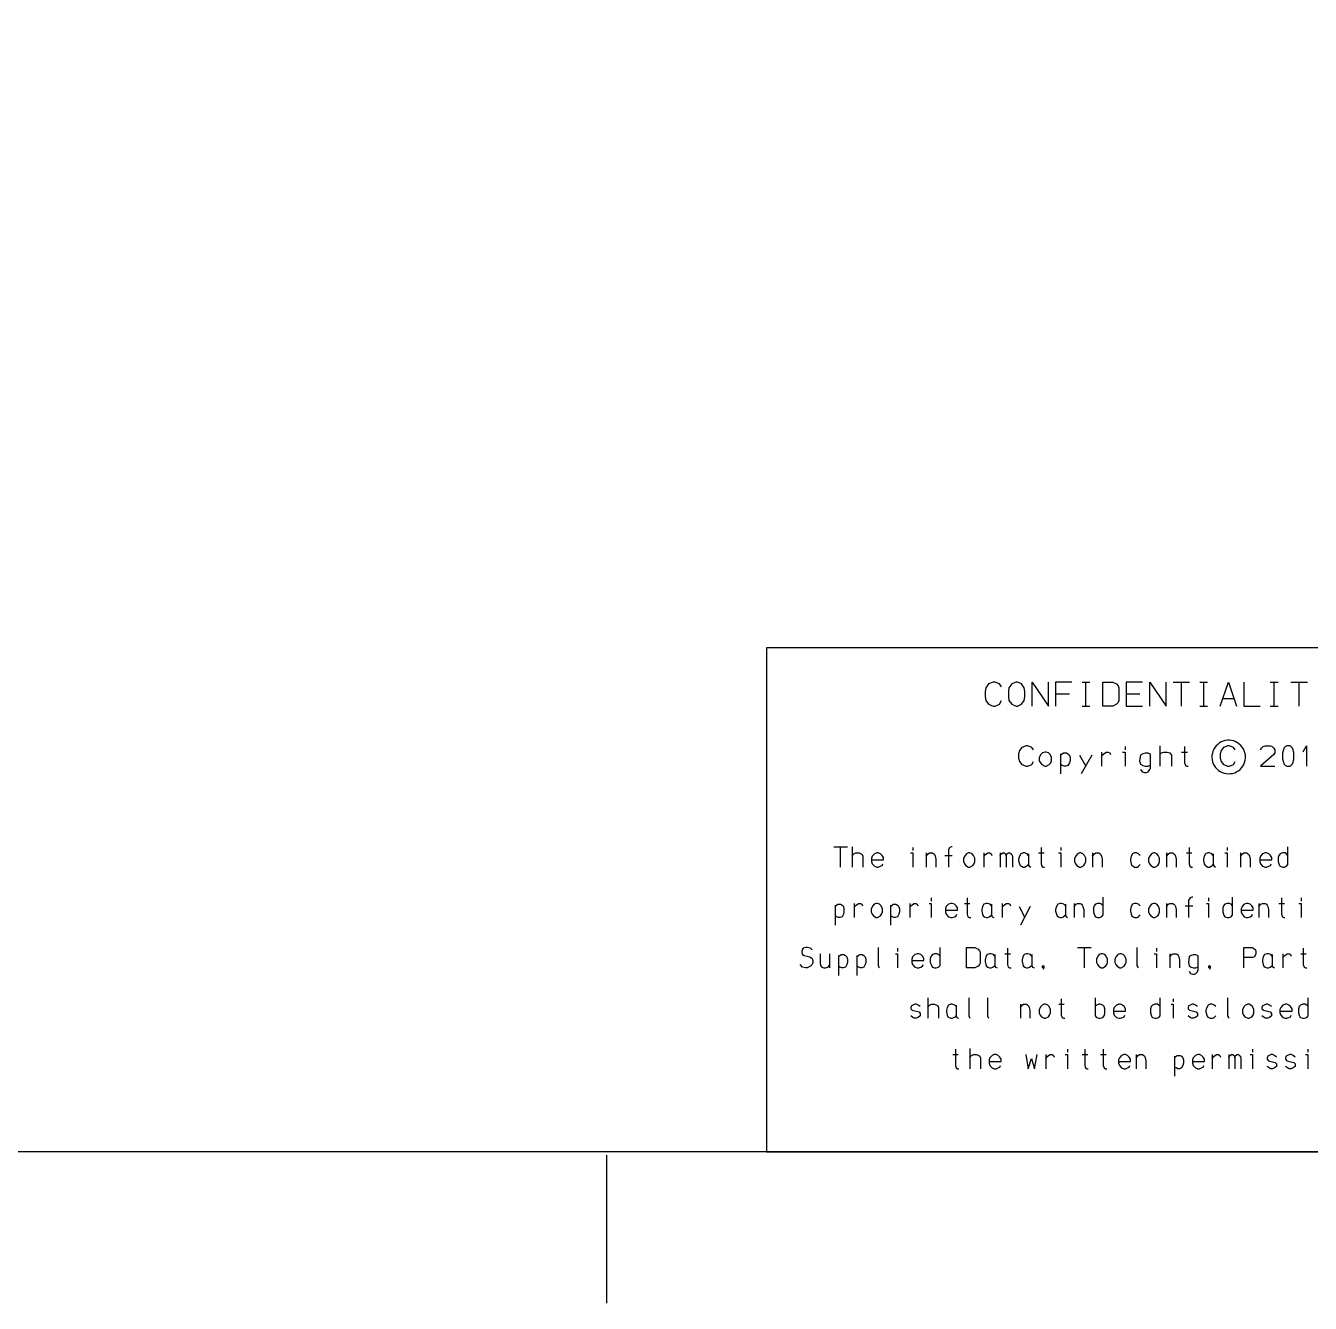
# Model space of a CAD drawing. Header units: millimetres. Extents: x 0 to 1189, y 35 to 806.
# Drawn here: x 210.6 to 420.8, y 36.8 to 245.9 of the extents above; entities that cross this region are included whole.
import ezdxf

# ---------------------------------------------------------------- set-up
doc = ezdxf.new("R2010")
doc.units = ezdxf.units.MM
doc.layers.add('Pen 1', color=7, linetype='Continuous')

msp = doc.modelspace()

# ---------------------------------------------------------------- linework, layer by layer
at = {"layer": 'Pen 1', "color": 7, "lineweight": 30}
for p, q in [((383.48, 138.52), (384.73, 138.52)), ((384.12, 134.6), (384.12, 138.52)), ((398.4, 138.52), (401.08, 138.52)), ((399.75, 134.6), (399.75, 138.52)), ((402.73, 138.52), (404, 138.52)), ((403.38, 134.6), (403.38, 138.52)), ((414.27, 138.52), (415.55, 138.52)), ((414.92, 134.6), (414.92, 138.52)), ((417.65, 138.52), (420.35, 138.52)), ((419, 134.6), (419, 138.52)), ((379.15, 136.6), (381.4, 136.6)), ((383.48, 134.6), (384.73, 134.6)), ((390.7, 136.6), (392.95, 136.6)), ((402.73, 134.6), (404, 134.6)), ((406.5, 135.82), (408.4, 135.82)), ((414.27, 134.6), (415.55, 134.6)), ((379.95, 126.8), (379.95, 123.5)), ((383.08, 126.53), (384.12, 124.75)), ((385.1, 126.53), (383.35, 123.5)), ((386.65, 127.05), (386.65, 124.75)), ((390.52, 127.95), (390.52, 127.43)), ((396.2, 128.07), (396.2, 124.75)), ((399.75, 127.05), (400.73, 127.05)), ((342.85, 111.57), (345.08, 111.57)), ((343.95, 108.25), (343.95, 111.57)), ((345.88, 111.57), (345.88, 108.25)), ((355.77, 111.45), (355.77, 110.93)), ((379.98, 111.45), (379.98, 110.93)), ((407.23, 111.45), (407.23, 110.93)), ((357.98, 110.55), (357.98, 108.25)), ((361, 110.15), (362.25, 110.15)), ((367.38, 110.55), (367.38, 108.25)), ((370.08, 110.55), (370.08, 108.25)), ((376.35, 110.55), (377.25, 110.55)), ((385.2, 110.55), (385.2, 108.25)), ((397.3, 110.55), (397.3, 108.25)), ((400.55, 110.55), (401.45, 110.55)), ((409.4, 110.55), (409.4, 108.25)), ((358.8, 103.2), (358.8, 102.68)), ((404.17, 103.2), (404.17, 102.68)), ((419.33, 103.2), (419.33, 102.68)), ((343.08, 102.03), (343.08, 98.75)), ((346.2, 102.3), (346.2, 100)), ((352.15, 102.03), (352.15, 98.75)), ((355.27, 102.3), (355.27, 100)), ((364.25, 102.3), (365.12, 102.3)), ((370.4, 102.3), (370.4, 100)), ((373.17, 101.78), (374.1, 100)), ((375, 101.78), (373.42, 98.75)), ((382.17, 102.3), (382.17, 100)), ((397.3, 102.3), (397.3, 100)), ((400.33, 101.9), (401.58, 101.9)), ((412.42, 102.3), (412.42, 100)), ((415.67, 102.3), (416.58, 102.3)), ((353.3, 94.95), (353.3, 94.43)), ((382.73, 95.07), (384.95, 95.07)), ((383.85, 91.75), (383.85, 95.07)), ((395.65, 94.95), (395.65, 94.43)), ((342.15, 94.05), (342.15, 91.75)), ((343.62, 93.78), (343.62, 90.5)), ((346.65, 93.78), (346.65, 90.5)), ((370.85, 94.05), (371.75, 94.05)), ((397.85, 94.05), (397.85, 91.75)), ((416.33, 94.05), (416.33, 91.75)), ((419.25, 94.05), (420.15, 94.05)), ((358.25, 86.82), (358.25, 83.5)), ((398.4, 86.7), (398.4, 86.18)), ((373.38, 85.8), (373.38, 83.5)), ((379.65, 85.8), (380.55, 85.8)), ((365.12, 78.57), (365.12, 75.25)), ((381.08, 78.45), (381.08, 77.93)), ((411.35, 78.45), (411.35, 77.93)), ((420.42, 78.45), (420.42, 77.93)), ((362.33, 77.55), (363.2, 77.55)), ((377.55, 77.55), (377.55, 75.25)), ((383.5, 77.55), (384.4, 77.55)), ((386.52, 77.55), (387.42, 77.55)), ((392.35, 77.55), (392.35, 75.25)), ((398.62, 77.28), (398.62, 74)), ((404.77, 77.55), (404.77, 75.25)), ((407.48, 77.55), (407.48, 75.25)), ((305.7, 36.85), (305.7, 61.08))]:
    msp.add_line(p, q, dxfattribs=at)
for points in [[(26.55, 776.72), (1162.45, 776.72), (1162.45, 61.62), (26.55, 61.62), (26.55, 776.72)], [(502.35, 144.12), (331.83, 144.12), (331.83, 61.62), (502.35, 61.62), (502.35, 144.12)], [(370.27, 137.75), (369.98, 138.23), (369.25, 138.52), (368.92, 138.52), (368.17, 138.23), (367.75, 137.6), (367.6, 137), (367.6, 136.12), (367.75, 135.52), (368.17, 134.9), (368.92, 134.6), (369.25, 134.6), (369.98, 134.9), (370.27, 135.52)], [(372.9, 138.52), (372.67, 138.52), (372, 138.23), (371.52, 137.6), (371.45, 137), (371.45, 136.12), (371.52, 135.52), (372, 134.9), (372.67, 134.6), (372.9, 134.6), (373.58, 134.9), (374, 135.52), (374.12, 136.12), (374.12, 137), (374, 137.6), (373.58, 138.23), (372.9, 138.52)], [(375.3, 134.6), (375.3, 138.52), (377.98, 134.6), (377.98, 138.52)], [(381.83, 138.52), (379.15, 138.52), (379.15, 134.6)], [(386.85, 134.6), (386.85, 138.52), (388.5, 138.52), (389.1, 138.23), (389.38, 137.9), (389.52, 137.6), (389.52, 135.52), (389.38, 135.2), (389.1, 134.9), (388.5, 134.6), (386.85, 134.6)], [(393.38, 138.52), (390.7, 138.52), (390.7, 134.6), (393.38, 134.6)], [(394.55, 134.6), (394.55, 138.52), (397.23, 134.6), (397.23, 138.52)], [(406.1, 134.6), (407.45, 138.52), (408.77, 134.6)], [(409.95, 138.52), (409.95, 134.6), (412.62, 134.6)], [(410.23, 126.25), (410.2, 126.6), (410.12, 126.95), (410.02, 127.28), (409.88, 127.57), (409.7, 127.88), (409.48, 128.15), (409.2, 128.38), (408.92, 128.57), (408.62, 128.75), (408.3, 128.88), (407.95, 128.95), (407.6, 129), (407.25, 129), (406.9, 128.95), (406.58, 128.85), (406.25, 128.73), (405.95, 128.55), (405.67, 128.32), (405.42, 128.07), (405.2, 127.8), (405.02, 127.53), (404.9, 127.2), (404.8, 126.85), (404.73, 126.53), (404.73, 126.18), (404.75, 125.82), (404.83, 125.47), (404.95, 125.15), (405.1, 124.85), (405.3, 124.55), (405.55, 124.3), (405.8, 124.07), (406.1, 123.88), (406.4, 123.72), (406.73, 123.6), (407.08, 123.53), (407.42, 123.5), (407.77, 123.53), (408.1, 123.57), (408.45, 123.68), (408.77, 123.82), (409.05, 124), (409.33, 124.22), (409.58, 124.47), (409.77, 124.75), (409.95, 125.05), (410.08, 125.38), (410.17, 125.72), (410.23, 126.05), (410.23, 126.25)], [(375.55, 127.43), (375.27, 127.82), (374.6, 128.07), (374.33, 128.07), (373.62, 127.82), (373.23, 127.3), (373.1, 126.8), (373.1, 126.05), (373.23, 125.53), (373.62, 125.03), (374.33, 124.75), (374.6, 124.75), (375.27, 125.03), (375.55, 125.53)], [(377.38, 127.05), (377, 126.93), (376.75, 126.65), (376.48, 126.18), (376.48, 125.65), (376.65, 125.28), (376.9, 125.03), (377.38, 124.75), (377.62, 124.75), (378.12, 125.03), (378.35, 125.28), (378.5, 125.65), (378.5, 126.18), (378.25, 126.65), (378, 126.93), (377.62, 127.05), (377.38, 127.05)], [(379.95, 126.53), (380.2, 126.8), (380.42, 126.93), (380.92, 126.93), (381.17, 126.8), (381.42, 126.53), (381.55, 126.18), (381.55, 125.65), (381.42, 125.28), (381.17, 124.88), (380.83, 124.75), (380.55, 124.75), (380.2, 124.88), (379.95, 125.03)], [(386.65, 126.45), (387.02, 126.8), (387.42, 127.05), (387.77, 127.05), (388.02, 126.93), (388.15, 126.65)], [(390.12, 127.05), (390.52, 127.05), (390.52, 124.75)], [(393.02, 124.22), (393.3, 123.85), (393.7, 123.72), (394, 123.72), (394.27, 123.85), (394.52, 124.1), (394.65, 124.5), (394.65, 126.65), (394.52, 126.75), (394.27, 126.88), (393.83, 126.88), (393.42, 126.75), (393.02, 126.53), (392.9, 125.62), (393.02, 125.1), (393.42, 124.88), (393.83, 124.75), (394.27, 124.75), (394.52, 124.88), (394.65, 124.97)], [(396.2, 126.53), (396.33, 126.8), (396.48, 126.93), (396.88, 127.05), (397.42, 127.05), (397.83, 126.93), (397.95, 126.8), (398.1, 126.53), (398.1, 124.75)], [(400.23, 127.95), (400.23, 125.28), (400.38, 124.88), (400.62, 124.75), (400.85, 124.75)], [(408.55, 127.43), (408.27, 127.82), (407.6, 128.07), (407.33, 128.07), (406.62, 127.82), (406.23, 127.3), (406.1, 126.8), (406.1, 126.05), (406.23, 125.53), (406.62, 125.03), (407.33, 124.75), (407.6, 124.75), (408.27, 125.03), (408.55, 125.53)], [(412.7, 127.43), (412.85, 127.7), (413.12, 127.95), (413.42, 128.07), (414.3, 128.07), (414.58, 127.95), (414.88, 127.7), (415.02, 127.43), (415.02, 126.93), (414.88, 126.65), (412.7, 124.75), (415.02, 124.75)], [(416.3, 126.93), (416.3, 125.93), (416.42, 125.4), (416.52, 125.15), (416.77, 124.88), (417, 124.75), (417.45, 124.75), (417.65, 124.88), (417.9, 125.15), (418.02, 125.4), (418.12, 125.93), (418.12, 126.93), (418.02, 127.43), (417.9, 127.7), (417.65, 127.95), (417.45, 128.07), (417, 128.07), (416.77, 127.95), (416.52, 127.7), (416.42, 127.43), (416.3, 126.93)], [(419.67, 127.12), (420.2, 128.07), (420.2, 124.75)], [(362.25, 111.57), (362.1, 111.57), (361.83, 111.45), (361.73, 111.32), (361.6, 111.07), (361.6, 108.25)], [(376.77, 111.45), (376.77, 108.78), (376.9, 108.38), (377.12, 108.25), (377.35, 108.25)], [(400.98, 111.45), (400.98, 108.78), (401.1, 108.38), (401.35, 108.25), (401.55, 108.25)], [(417.17, 110.15), (416.92, 110.43), (416.7, 110.55), (416.3, 110.55), (415.92, 110.43), (415.7, 110.15), (415.58, 109.8), (415.58, 109.15), (415.7, 108.78), (415.8, 108.5), (415.92, 108.38), (416.3, 108.25), (416.58, 108.25), (416.92, 108.38), (417.17, 108.65), (417.17, 111.57)], [(345.88, 110.03), (346, 110.28), (346.12, 110.43), (346.48, 110.55), (346.98, 110.55), (347.35, 110.43), (347.48, 110.28), (347.6, 110.03), (347.6, 108.25)], [(349.02, 109.43), (351, 109.43), (351, 109.8), (350.77, 110.15), (350.5, 110.43), (350.12, 110.55), (349.88, 110.55), (349.5, 110.43), (349.15, 110.03), (349.02, 109.68), (349.02, 109.15), (349.15, 108.78), (349.5, 108.38), (349.88, 108.25), (350.12, 108.25), (350.5, 108.38), (350.77, 108.5), (350.88, 108.78)], [(355.42, 110.55), (355.77, 110.55), (355.77, 108.25)], [(357.98, 110.03), (358.3, 110.43), (358.52, 110.55), (358.98, 110.55), (359.2, 110.43), (359.33, 110.28), (359.42, 110.03), (359.55, 109.55), (359.55, 108.25)], [(364.9, 110.55), (364.58, 110.43), (364.35, 110.15), (364.1, 109.68), (364.1, 109.15), (364.25, 108.78), (364.48, 108.5), (364.9, 108.25), (365.12, 108.25), (365.6, 108.5), (365.8, 108.78), (365.92, 109.15), (365.92, 109.68), (365.7, 110.15), (365.48, 110.43), (365.12, 110.55), (364.9, 110.55)], [(367.38, 109.95), (367.7, 110.28), (368.05, 110.55), (368.4, 110.55), (368.62, 110.43), (368.73, 110.15)], [(370.08, 110.03), (370.15, 110.28), (370.3, 110.43), (370.52, 110.55), (370.73, 110.55), (370.95, 110.43), (371.08, 110.03), (371.08, 108.25)], [(371.08, 110.03), (371.17, 110.43), (371.42, 110.55), (371.65, 110.55), (371.85, 110.43), (371.98, 110.28), (372.08, 109.95), (372.08, 108.25)], [(374.7, 110.15), (374.48, 110.43), (374.08, 110.55), (373.83, 110.55), (373.45, 110.43), (373.23, 110.03), (373.1, 109.55), (373.1, 109.3), (373.23, 108.78), (373.35, 108.5), (373.58, 108.38), (373.83, 108.25), (374.08, 108.25), (374.35, 108.38), (374.58, 108.5), (374.7, 108.65)], [(374.7, 110.43), (374.7, 108.65), (374.83, 108.38), (375.08, 108.25)], [(379.62, 110.55), (379.98, 110.55), (379.98, 108.25)], [(383.05, 110.55), (382.73, 110.43), (382.5, 110.15), (382.25, 109.68), (382.25, 109.15), (382.4, 108.78), (382.62, 108.5), (383.05, 108.25), (383.3, 108.25), (383.75, 108.5), (383.95, 108.78), (384.08, 109.15), (384.08, 109.68), (383.85, 110.15), (383.62, 110.43), (383.3, 110.55), (383.05, 110.55)], [(385.2, 110.03), (385.52, 110.43), (385.75, 110.55), (386.23, 110.55), (386.42, 110.43), (386.55, 110.28), (386.65, 110.03), (386.77, 109.55), (386.77, 108.25)], [(392.98, 110.15), (392.73, 110.43), (392.38, 110.55), (392.08, 110.55), (391.73, 110.43), (391.5, 110.03), (391.38, 109.55), (391.38, 109.3), (391.5, 108.78), (391.6, 108.5), (391.85, 108.38), (392.08, 108.25), (392.5, 108.25), (392.73, 108.38), (392.98, 108.65)], [(395.15, 110.55), (394.83, 110.43), (394.6, 110.15), (394.35, 109.68), (394.35, 109.15), (394.5, 108.78), (394.73, 108.5), (395.15, 108.25), (395.4, 108.25), (395.85, 108.5), (396.05, 108.78), (396.17, 109.15), (396.17, 109.68), (395.95, 110.15), (395.73, 110.43), (395.4, 110.55), (395.15, 110.55)], [(397.3, 110.03), (397.62, 110.43), (397.85, 110.55), (398.33, 110.55), (398.52, 110.43), (398.65, 110.28), (398.75, 110.03), (398.88, 109.55), (398.88, 108.25)], [(404.95, 110.15), (404.73, 110.43), (404.35, 110.55), (404.08, 110.55), (403.7, 110.43), (403.48, 110.03), (403.35, 109.55), (403.35, 109.3), (403.48, 108.78), (403.6, 108.5), (403.83, 108.38), (404.08, 108.25), (404.35, 108.25), (404.6, 108.38), (404.83, 108.5), (404.95, 108.65)], [(404.95, 110.43), (404.95, 108.65), (405.08, 108.38), (405.33, 108.25)], [(406.85, 110.55), (407.23, 110.55), (407.23, 108.25)], [(409.4, 110.03), (409.73, 110.43), (409.95, 110.55), (410.42, 110.55), (410.62, 110.43), (410.75, 110.28), (410.85, 110.03), (410.98, 109.55), (410.98, 108.25)], [(412.55, 109.43), (414.52, 109.43), (414.52, 109.8), (414.3, 110.15), (414.02, 110.43), (413.67, 110.55), (413.42, 110.55), (413.02, 110.43), (412.67, 110.03), (412.55, 109.68), (412.55, 109.15), (412.67, 108.78), (413.02, 108.38), (413.42, 108.25), (413.67, 108.25), (414.02, 108.38), (414.3, 108.5), (414.4, 108.78)], [(364.67, 103.2), (364.67, 100.53), (364.8, 100.12), (365.02, 100), (365.25, 100)], [(386.92, 101.9), (386.67, 102.18), (386.45, 102.3), (386.02, 102.3), (385.67, 102.18), (385.45, 101.9), (385.33, 101.55), (385.33, 100.9), (385.45, 100.53), (385.55, 100.25), (385.67, 100.12), (386.02, 100), (386.33, 100), (386.67, 100.12), (386.92, 100.4), (386.92, 103.32)], [(401.58, 103.32), (401.45, 103.32), (401.15, 103.2), (401.05, 103.07), (400.92, 102.82), (400.92, 100)], [(408.1, 101.9), (407.85, 102.18), (407.62, 102.3), (407.23, 102.3), (406.85, 102.18), (406.62, 101.9), (406.5, 101.55), (406.5, 100.9), (406.62, 100.53), (406.73, 100.25), (406.85, 100.12), (407.23, 100), (407.5, 100), (407.85, 100.12), (408.1, 100.4), (408.1, 103.32)], [(416.1, 103.2), (416.1, 100.53), (416.25, 100.12), (416.48, 100), (416.67, 100)], [(343.08, 101.78), (343.3, 102.03), (343.5, 102.18), (343.95, 102.18), (344.2, 102.03), (344.42, 101.78), (344.52, 101.43), (344.52, 100.9), (344.42, 100.53), (344.2, 100.12), (343.85, 100), (343.62, 100), (343.3, 100.12), (343.08, 100.25)], [(346.2, 101.7), (346.52, 102.03), (346.88, 102.3), (347.23, 102.3), (347.45, 102.18), (347.55, 101.9)], [(349.77, 102.3), (349.45, 102.18), (349.23, 101.9), (348.98, 101.43), (348.98, 100.9), (349.12, 100.53), (349.35, 100.25), (349.77, 100), (350, 100), (350.48, 100.25), (350.67, 100.53), (350.8, 100.9), (350.8, 101.43), (350.58, 101.9), (350.35, 102.18), (350, 102.3), (349.77, 102.3)], [(352.15, 101.78), (352.38, 102.03), (352.58, 102.18), (353.02, 102.18), (353.27, 102.03), (353.5, 101.78), (353.6, 101.43), (353.6, 100.9), (353.5, 100.53), (353.27, 100.12), (352.92, 100), (352.7, 100), (352.38, 100.12), (352.15, 100.25)], [(355.27, 101.7), (355.6, 102.03), (355.95, 102.3), (356.3, 102.3), (356.52, 102.18), (356.62, 101.9)], [(358.45, 102.3), (358.8, 102.3), (358.8, 100)], [(361.12, 101.18), (363.1, 101.18), (363.1, 101.55), (362.88, 101.9), (362.6, 102.18), (362.25, 102.3), (361.98, 102.3), (361.6, 102.18), (361.25, 101.78), (361.12, 101.43), (361.12, 100.9), (361.25, 100.53), (361.6, 100.12), (361.98, 100), (362.25, 100), (362.6, 100.12), (362.88, 100.25), (362.98, 100.53)], [(368.65, 101.9), (368.42, 102.18), (368.02, 102.3), (367.77, 102.3), (367.4, 102.18), (367.17, 101.78), (367.05, 101.3), (367.05, 101.05), (367.17, 100.53), (367.3, 100.25), (367.52, 100.12), (367.77, 100), (368.02, 100), (368.3, 100.12), (368.52, 100.25), (368.65, 100.4)], [(368.65, 102.18), (368.65, 100.4), (368.77, 100.12), (369.02, 100)], [(370.4, 101.7), (370.73, 102.03), (371.08, 102.3), (371.42, 102.3), (371.65, 102.18), (371.75, 101.9)], [(380.75, 101.9), (380.52, 102.18), (380.12, 102.3), (379.88, 102.3), (379.5, 102.18), (379.27, 101.78), (379.15, 101.3), (379.15, 101.05), (379.27, 100.53), (379.4, 100.25), (379.62, 100.12), (379.88, 100), (380.12, 100), (380.4, 100.12), (380.62, 100.25), (380.75, 100.4)], [(380.75, 102.18), (380.75, 100.4), (380.88, 100.12), (381.12, 100)], [(382.17, 101.78), (382.5, 102.18), (382.73, 102.3), (383.17, 102.3), (383.4, 102.18), (383.52, 102.03), (383.62, 101.78), (383.75, 101.3), (383.75, 100)], [(392.98, 101.9), (392.73, 102.18), (392.38, 102.3), (392.08, 102.3), (391.73, 102.18), (391.5, 101.78), (391.38, 101.3), (391.38, 101.05), (391.5, 100.53), (391.6, 100.25), (391.85, 100.12), (392.08, 100), (392.5, 100), (392.73, 100.12), (392.98, 100.4)], [(395.15, 102.3), (394.83, 102.18), (394.6, 101.9), (394.35, 101.43), (394.35, 100.9), (394.5, 100.53), (394.73, 100.25), (395.15, 100), (395.4, 100), (395.85, 100.25), (396.05, 100.53), (396.17, 100.9), (396.17, 101.43), (395.95, 101.9), (395.73, 102.18), (395.4, 102.3), (395.15, 102.3)], [(397.3, 101.78), (397.62, 102.18), (397.85, 102.3), (398.33, 102.3), (398.52, 102.18), (398.65, 102.03), (398.75, 101.78), (398.88, 101.3), (398.88, 100)], [(403.83, 102.3), (404.17, 102.3), (404.17, 100)], [(409.52, 101.18), (411.5, 101.18), (411.5, 101.55), (411.27, 101.9), (411, 102.18), (410.65, 102.3), (410.4, 102.3), (410, 102.18), (409.65, 101.78), (409.52, 101.43), (409.52, 100.9), (409.65, 100.53), (410, 100.12), (410.4, 100), (410.65, 100), (411, 100.12), (411.27, 100.25), (411.38, 100.53)], [(412.42, 101.78), (412.75, 102.18), (412.98, 102.3), (413.45, 102.3), (413.65, 102.18), (413.77, 102.03), (413.88, 101.78), (414, 101.3), (414, 100)], [(418.95, 102.3), (419.33, 102.3), (419.33, 100)], [(339.33, 94.7), (339.05, 94.95), (338.5, 95.07), (338.25, 95.07), (337.85, 94.95), (337.73, 94.82), (337.6, 94.43), (337.6, 94.18), (337.73, 93.93), (338, 93.78), (338.5, 93.65), (338.92, 93.53), (339.33, 93.3), (339.45, 92.93), (339.45, 92.65), (339.33, 92.28), (339.05, 92), (338.5, 91.75), (338.25, 91.75), (337.73, 91.88), (337.33, 92.28)], [(350.1, 95.07), (350.1, 92.15), (350.23, 91.88), (350.33, 91.75)], [(360.25, 93.65), (360, 93.93), (359.77, 94.05), (359.35, 94.05), (359, 93.93), (358.77, 93.65), (358.65, 93.3), (358.65, 92.65), (358.77, 92.28), (358.88, 92), (359, 91.88), (359.35, 91.75), (359.62, 91.75), (360, 91.88), (360.25, 92.15), (360.25, 95.07)], [(364.58, 91.75), (364.58, 95.07), (365.95, 95.07), (366.45, 94.82), (366.67, 94.55), (366.8, 94.3), (366.8, 92.53), (366.67, 92.28), (366.45, 92), (365.95, 91.75), (364.58, 91.75)], [(371.27, 94.95), (371.27, 92.28), (371.4, 91.88), (371.62, 91.75), (371.85, 91.75)], [(392.45, 95.07), (392.45, 92.15), (392.58, 91.88), (392.67, 91.75)], [(409.95, 91.75), (409.95, 95.07), (411.33, 95.07), (411.55, 94.95), (411.83, 94.7), (411.92, 94.43), (411.92, 94.05), (411.67, 93.53), (411.42, 93.43), (409.95, 93.43)], [(419.67, 94.95), (419.67, 92.28), (419.83, 91.88), (420.05, 91.75), (420.25, 91.75)], [(340.6, 94.05), (340.6, 92.53), (340.7, 92.15), (340.92, 91.88), (341.25, 91.75), (341.48, 91.75), (341.83, 91.88), (342.05, 92), (342.15, 92.28)], [(343.62, 93.53), (343.85, 93.78), (344.05, 93.93), (344.5, 93.93), (344.75, 93.78), (344.98, 93.53), (345.08, 93.18), (345.08, 92.65), (344.98, 92.28), (344.75, 91.88), (344.4, 91.75), (344.17, 91.75), (343.85, 91.88), (343.62, 92)], [(346.65, 93.53), (346.88, 93.78), (347.08, 93.93), (347.52, 93.93), (347.77, 93.78), (348, 93.53), (348.1, 93.18), (348.1, 92.65), (348, 92.28), (347.77, 91.88), (347.42, 91.75), (347.2, 91.75), (346.88, 91.88), (346.65, 92)], [(352.95, 94.05), (353.3, 94.05), (353.3, 91.75)], [(355.62, 92.93), (357.6, 92.93), (357.6, 93.3), (357.38, 93.65), (357.1, 93.93), (356.75, 94.05), (356.48, 94.05), (356.1, 93.93), (355.75, 93.53), (355.62, 93.18), (355.62, 92.65), (355.75, 92.28), (356.1, 91.88), (356.48, 91.75), (356.75, 91.75), (357.1, 91.88), (357.38, 92), (357.48, 92.28)], [(369.2, 93.65), (368.98, 93.93), (368.58, 94.05), (368.33, 94.05), (367.95, 93.93), (367.73, 93.53), (367.6, 93.05), (367.6, 92.78), (367.73, 92.28), (367.85, 92), (368.08, 91.88), (368.33, 91.75), (368.58, 91.75), (368.85, 91.88), (369.08, 92), (369.2, 92.15)], [(369.2, 93.93), (369.2, 92.15), (369.33, 91.88), (369.58, 91.75)], [(375.25, 93.65), (375.02, 93.93), (374.62, 94.05), (374.38, 94.05), (374, 93.93), (373.77, 93.53), (373.65, 93.05), (373.65, 92.78), (373.77, 92.28), (373.9, 92), (374.12, 91.88), (374.38, 91.75), (374.62, 91.75), (374.9, 91.88), (375.12, 92), (375.25, 92.15)], [(375.25, 93.93), (375.25, 92.15), (375.38, 91.88), (375.62, 91.75)], [(386.62, 94.05), (386.3, 93.93), (386.08, 93.65), (385.83, 93.18), (385.83, 92.65), (385.98, 92.28), (386.2, 92), (386.62, 91.75), (386.88, 91.75), (387.33, 92), (387.52, 92.28), (387.65, 92.65), (387.65, 93.18), (387.42, 93.65), (387.2, 93.93), (386.88, 94.05), (386.62, 94.05)], [(389.65, 94.05), (389.33, 93.93), (389.1, 93.65), (388.85, 93.18), (388.85, 92.65), (389, 92.28), (389.23, 92), (389.65, 91.75), (389.9, 91.75), (390.35, 92), (390.55, 92.28), (390.67, 92.65), (390.67, 93.18), (390.45, 93.65), (390.23, 93.93), (389.9, 94.05), (389.65, 94.05)], [(395.3, 94.05), (395.65, 94.05), (395.65, 91.75)], [(397.85, 93.53), (398.17, 93.93), (398.4, 94.05), (398.88, 94.05), (399.08, 93.93), (399.2, 93.78), (399.3, 93.53), (399.42, 93.05), (399.42, 91.75)], [(401, 91.22), (401.23, 90.85), (401.6, 90.7), (401.88, 90.7), (402.12, 90.85), (402.35, 91.1), (402.48, 91.5), (402.48, 93.65), (402.35, 93.75), (402.12, 93.88), (401.7, 93.88), (401.35, 93.75), (401, 93.53), (400.88, 92.62), (401, 92.1), (401.35, 91.88), (401.7, 91.75), (402.12, 91.75), (402.35, 91.88), (402.48, 91.97)], [(414.58, 93.65), (414.35, 93.93), (413.98, 94.05), (413.7, 94.05), (413.33, 93.93), (413.1, 93.53), (412.98, 93.05), (412.98, 92.78), (413.1, 92.28), (413.23, 92), (413.45, 91.88), (413.7, 91.75), (413.98, 91.75), (414.23, 91.88), (414.45, 92), (414.58, 92.15)], [(414.58, 93.93), (414.58, 92.15), (414.7, 91.88), (414.95, 91.75)], [(416.33, 93.43), (416.65, 93.78), (417.02, 94.05), (417.35, 94.05), (417.58, 93.93), (417.67, 93.65)], [(377.23, 91.82), (377.17, 91.75), (377.05, 91.75), (377, 91.82), (377, 92.05), (377.05, 92.15), (377.17, 92.15), (377.23, 92.05), (377.23, 91.82), (377.17, 91.62), (377.12, 91.5)], [(404.45, 91.82), (404.4, 91.75), (404.27, 91.75), (404.23, 91.82), (404.23, 92.05), (404.27, 92.15), (404.4, 92.15), (404.45, 92.05), (404.45, 91.82), (404.4, 91.62), (404.35, 91.5)], [(364.95, 86.82), (364.95, 83.88), (365.08, 83.62), (365.17, 83.5)], [(367.98, 86.82), (367.98, 83.88), (368.1, 83.62), (368.2, 83.5)], [(380.08, 86.7), (380.08, 84.03), (380.2, 83.62), (380.42, 83.5), (380.65, 83.5)], [(385.6, 86.82), (385.6, 83.88), (385.83, 83.62), (386.2, 83.5), (386.45, 83.5), (386.85, 83.62), (387.08, 83.88), (387.2, 84.28), (387.2, 85.05), (387.08, 85.4), (386.85, 85.65), (386.45, 85.8), (386.2, 85.8), (385.83, 85.65), (385.6, 85.4)], [(396.27, 85.4), (396.02, 85.65), (395.8, 85.8), (395.38, 85.8), (395.02, 85.65), (394.8, 85.4), (394.67, 85.05), (394.67, 84.4), (394.8, 84.03), (394.9, 83.75), (395.02, 83.62), (395.38, 83.5), (395.67, 83.5), (396.02, 83.62), (396.27, 83.88), (396.27, 86.82)], [(407.3, 86.82), (407.3, 83.88), (407.42, 83.62), (407.55, 83.5)], [(420.48, 85.4), (420.23, 85.65), (420, 85.8), (419.6, 85.8), (419.23, 85.65), (419, 85.4), (418.88, 85.05), (418.88, 84.4), (419, 84.03), (419.1, 83.75), (419.23, 83.62), (419.6, 83.5), (419.88, 83.5), (420.23, 83.62), (420.48, 83.88), (420.48, 86.82)], [(357, 85.4), (356.67, 85.65), (356.33, 85.8), (356.1, 85.8), (355.77, 85.65), (355.55, 85.53), (355.45, 85.28), (355.45, 85.05), (355.67, 84.8), (356.8, 84.53), (357, 84.28), (357, 83.88), (356.67, 83.62), (356.33, 83.5), (356, 83.5), (355.77, 83.62), (355.45, 83.88)], [(358.25, 85.28), (358.38, 85.53), (358.5, 85.65), (358.85, 85.8), (359.35, 85.8), (359.73, 85.65), (359.85, 85.53), (359.98, 85.28), (359.98, 83.5)], [(362.88, 85.4), (362.65, 85.65), (362.25, 85.8), (362, 85.8), (361.62, 85.65), (361.4, 85.28), (361.27, 84.8), (361.27, 84.53), (361.4, 84.03), (361.52, 83.75), (361.75, 83.62), (362, 83.5), (362.25, 83.5), (362.52, 83.62), (362.75, 83.75), (362.88, 83.88)], [(362.88, 85.65), (362.88, 83.88), (363, 83.62), (363.25, 83.5)], [(373.38, 85.28), (373.7, 85.65), (373.92, 85.8), (374.38, 85.8), (374.6, 85.65), (374.73, 85.53), (374.83, 85.28), (374.95, 84.8), (374.95, 83.5)], [(377.27, 85.8), (376.95, 85.65), (376.73, 85.4), (376.48, 84.93), (376.48, 84.4), (376.62, 84.03), (376.85, 83.75), (377.27, 83.5), (377.52, 83.5), (377.98, 83.75), (378.17, 84.03), (378.3, 84.4), (378.3, 84.93), (378.08, 85.4), (377.85, 85.65), (377.52, 85.8), (377.27, 85.8)], [(388.62, 84.68), (390.6, 84.68), (390.6, 85.05), (390.38, 85.4), (390.1, 85.65), (389.75, 85.8), (389.5, 85.8), (389.1, 85.65), (388.75, 85.28), (388.62, 84.93), (388.62, 84.4), (388.75, 84.03), (389.1, 83.62), (389.5, 83.5), (389.75, 83.5), (390.1, 83.62), (390.38, 83.75), (390.48, 84.03)], [(398.05, 85.8), (398.4, 85.8), (398.4, 83.5)], [(402.38, 85.4), (402.05, 85.65), (401.73, 85.8), (401.5, 85.8), (401.15, 85.65), (400.92, 85.53), (400.83, 85.28), (400.83, 85.05), (401.05, 84.8), (402.17, 84.53), (402.38, 84.28), (402.38, 83.88), (402.05, 83.62), (401.73, 83.5), (401.38, 83.5), (401.15, 83.62), (400.83, 83.88)], [(405.35, 85.4), (405.1, 85.65), (404.75, 85.8), (404.45, 85.8), (404.1, 85.65), (403.88, 85.28), (403.75, 84.8), (403.75, 84.53), (403.88, 84.03), (403.98, 83.75), (404.23, 83.62), (404.45, 83.5), (404.88, 83.5), (405.1, 83.62), (405.35, 83.88)], [(410.58, 85.8), (410.23, 85.65), (410, 85.4), (409.75, 84.93), (409.75, 84.4), (409.9, 84.03), (410.12, 83.75), (410.58, 83.5), (410.8, 83.5), (411.25, 83.75), (411.45, 84.03), (411.58, 84.4), (411.58, 84.93), (411.35, 85.4), (411.12, 85.65), (410.8, 85.8), (410.58, 85.8)], [(414.48, 85.4), (414.15, 85.65), (413.83, 85.8), (413.6, 85.8), (413.25, 85.65), (413.02, 85.53), (412.92, 85.28), (412.92, 85.05), (413.15, 84.8), (414.27, 84.53), (414.48, 84.28), (414.48, 83.88), (414.15, 83.62), (413.83, 83.5), (413.5, 83.5), (413.25, 83.62), (412.92, 83.88)], [(415.85, 84.68), (417.83, 84.68), (417.83, 85.05), (417.6, 85.4), (417.33, 85.65), (416.98, 85.8), (416.73, 85.8), (416.33, 85.65), (415.98, 85.28), (415.85, 84.93), (415.85, 84.4), (415.98, 84.03), (416.33, 83.62), (416.73, 83.5), (416.98, 83.5), (417.33, 83.62), (417.6, 83.75), (417.7, 84.03)], [(362.75, 78.45), (362.75, 75.78), (362.88, 75.38), (363.1, 75.25), (363.33, 75.25)], [(383.92, 78.45), (383.92, 75.78), (384.05, 75.38), (384.3, 75.25), (384.5, 75.25)], [(386.95, 78.45), (386.95, 75.78), (387.08, 75.38), (387.33, 75.25), (387.52, 75.25)], [(365.12, 77.03), (365.25, 77.28), (365.38, 77.4), (365.73, 77.55), (366.23, 77.55), (366.6, 77.4), (366.73, 77.28), (366.85, 77.03), (366.85, 75.25)], [(368.27, 76.43), (370.25, 76.43), (370.25, 76.8), (370.02, 77.15), (369.75, 77.4), (369.4, 77.55), (369.12, 77.55), (368.75, 77.4), (368.4, 77.03), (368.27, 76.68), (368.27, 76.15), (368.4, 75.78), (368.75, 75.38), (369.12, 75.25), (369.4, 75.25), (369.75, 75.38), (370.02, 75.5), (370.12, 75.78)], [(374.27, 77.55), (374.67, 75.25), (375.2, 76.93), (375.7, 75.25), (376.12, 77.55)], [(377.55, 76.93), (377.88, 77.28), (378.23, 77.55), (378.58, 77.55), (378.8, 77.4), (378.9, 77.15)], [(380.73, 77.55), (381.08, 77.55), (381.08, 75.25)], [(389.45, 76.43), (391.42, 76.43), (391.42, 76.8), (391.2, 77.15), (390.92, 77.4), (390.58, 77.55), (390.33, 77.55), (389.92, 77.4), (389.58, 77.03), (389.45, 76.68), (389.45, 76.15), (389.58, 75.78), (389.92, 75.38), (390.33, 75.25), (390.58, 75.25), (390.92, 75.38), (391.2, 75.5), (391.3, 75.78)], [(392.35, 77.03), (392.67, 77.4), (392.9, 77.55), (393.38, 77.55), (393.58, 77.4), (393.7, 77.28), (393.8, 77.03), (393.92, 76.55), (393.92, 75.25)], [(398.62, 77.03), (398.85, 77.28), (399.05, 77.4), (399.52, 77.4), (399.75, 77.28), (399.98, 77.03), (400.08, 76.68), (400.08, 76.15), (399.98, 75.78), (399.75, 75.38), (399.42, 75.25), (399.17, 75.25), (398.85, 75.38), (398.62, 75.5)], [(401.55, 76.43), (403.52, 76.43), (403.52, 76.8), (403.3, 77.15), (403.02, 77.4), (402.67, 77.55), (402.42, 77.55), (402.02, 77.4), (401.67, 77.03), (401.55, 76.68), (401.55, 76.15), (401.67, 75.78), (402.02, 75.38), (402.42, 75.25), (402.67, 75.25), (403.02, 75.38), (403.3, 75.5), (403.4, 75.78)], [(404.77, 76.93), (405.1, 77.28), (405.48, 77.55), (405.8, 77.55), (406.02, 77.4), (406.12, 77.15)], [(407.48, 77.03), (407.55, 77.28), (407.7, 77.4), (407.92, 77.55), (408.12, 77.55), (408.38, 77.4), (408.5, 77.03), (408.5, 75.25)], [(408.5, 77.03), (408.6, 77.4), (408.83, 77.55), (409.05, 77.55), (409.25, 77.4), (409.38, 77.28), (409.48, 76.93), (409.48, 75.25)], [(410.98, 77.55), (411.35, 77.55), (411.35, 75.25)], [(415.3, 77.15), (414.98, 77.4), (414.65, 77.55), (414.42, 77.55), (414.08, 77.4), (413.85, 77.28), (413.75, 77.03), (413.75, 76.8), (413.98, 76.55), (415.1, 76.28), (415.3, 76.03), (415.3, 75.62), (414.98, 75.38), (414.65, 75.25), (414.33, 75.25), (414.08, 75.38), (413.75, 75.62)], [(418.33, 77.15), (418, 77.4), (417.67, 77.55), (417.45, 77.55), (417.1, 77.4), (416.88, 77.28), (416.77, 77.03), (416.77, 76.8), (417, 76.55), (418.12, 76.28), (418.33, 76.03), (418.33, 75.62), (418, 75.38), (417.67, 75.25), (417.35, 75.25), (417.1, 75.38), (416.77, 75.62)], [(420.05, 77.55), (420.42, 77.55), (420.42, 75.25)]]:
    msp.add_lwpolyline(points, dxfattribs=at)

doc.saveas('drawing.dxf')
